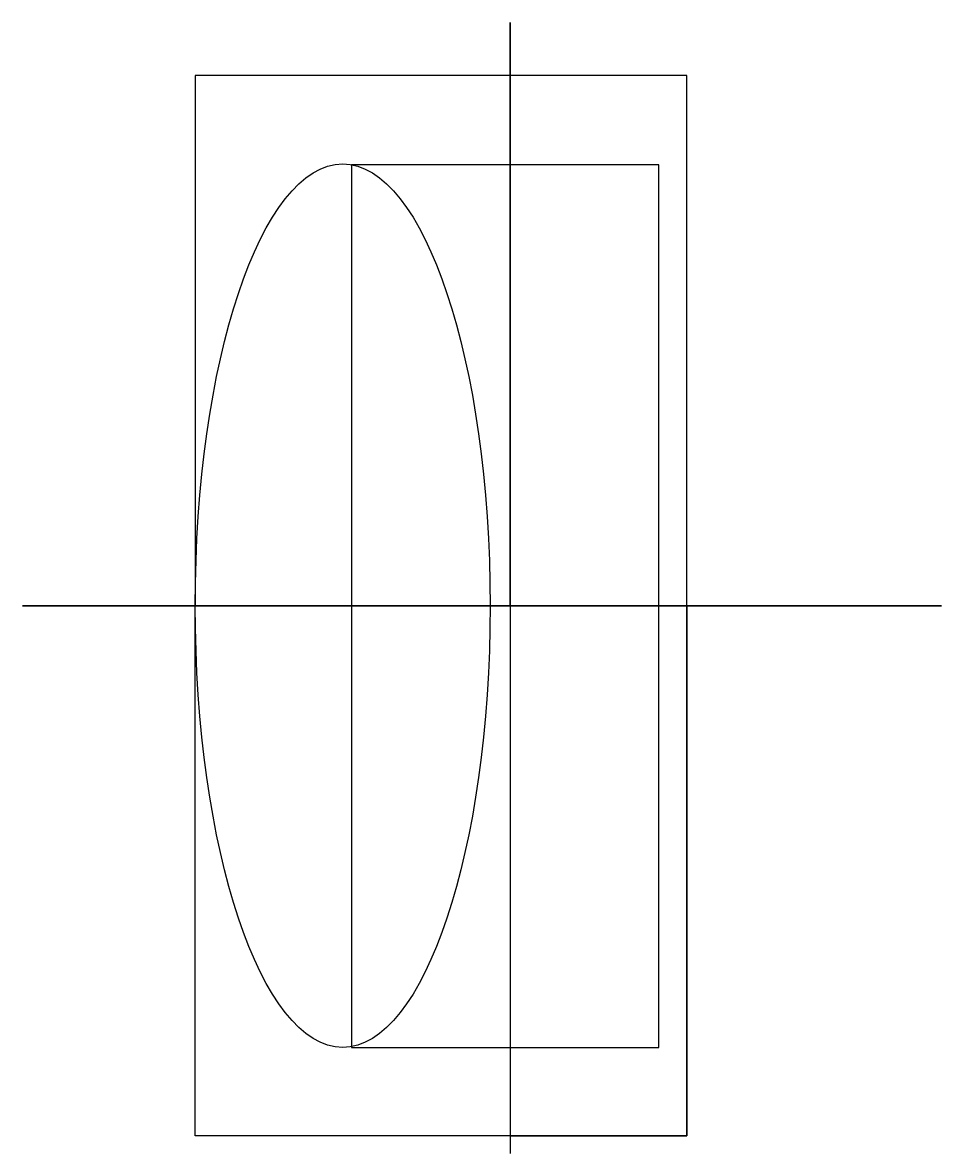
# Model space of a CAD drawing. Header units: millimetres. Extents: x 8 to 60, y -81 to -17.
import ezdxf

# ---------------------------------------------------------------- set-up
doc = ezdxf.new("R2010")
doc.units = ezdxf.units.MM
doc.layers.get('0').update_dxf_attribs({"linetype": 'CONTINUOUS'})

msp = doc.modelspace()

# ---------------------------------------------------------------- linework, layer by layer
for p, q in [((35.599, -50), (35.599, -17)), ((35.599, -17), (35.599, -81)), ((45.599, -20), (17.772, -20)), ((17.772, -20), (17.772, -50)), ((35.599, -50), (35.599, -20)), ((45.599, -20), (35.599, -20)), ((35.599, -20), (35.599, -80)), ((45.599, -80), (45.599, -20)), ((45.599, -50), (45.599, -20)), ((27.198, -50), (8, -50)), ((8, -50), (60, -50)), ((60, -50), (17.772, -50)), ((17.772, -50), (27.198, -50)), ((44, -50), (17.772, -50)), ((17.772, -80), (17.772, -50)), ((17.772, -50), (45.599, -50)), ((17.772, -50), (45.599, -50)), ((27.198, -50), (44, -50)), ((35.599, -50), (35.599, -80)), ((45.599, -50), (45.599, -80)), ((45.599, -80), (17.772, -80)), ((35.599, -80), (45.599, -80))]:
    msp.add_line(p, q)
msp.add_lwpolyline([(44, -25.045), (26.617, -25.045), (26.617, -75), (44, -75)], close=True)
msp.add_ellipse((26.117, -50), major_axis=(0, -25), ratio=0.333807)

doc.saveas('drawing.dxf')
